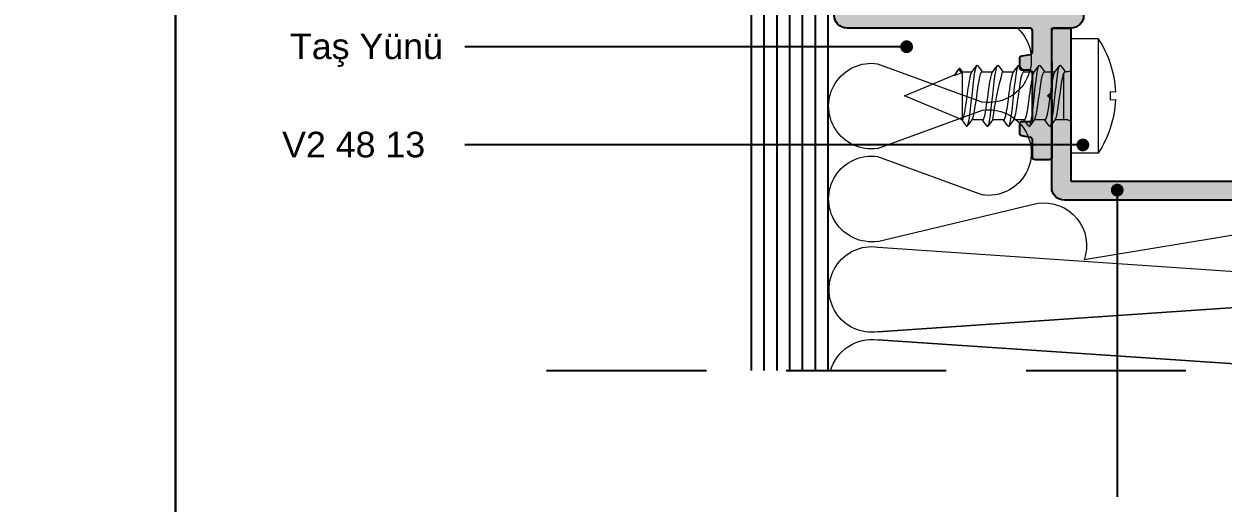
# Model space of a CAD drawing. Header units: millimetres. Extents: x 12 to 3612, y 18 to 315.
# Drawn here: x 1710.6 to 1804.4, y 96 to 133.5 of the extents above; entities that cross this region are included whole.
import ezdxf

# ---------------------------------------------------------------- set-up
doc = ezdxf.new("R2010")
doc.units = ezdxf.units.MM
doc.linetypes.add('HIDDEN', pattern=[0.375, 0.25, -0.125])
doc.linetypes.add('SLD-Katı', pattern=[0])
for name, color, linetype in [('1', 11, 'Continuous'), ('Aksesuar', 7, 'Continuous'), ('antet_k', 7, 'Continuous')]:
    doc.layers.add(name, color=color, linetype=linetype)
doc.styles.get("Standard").update_dxf_attribs({"font": 'arial.ttf'})
doc.dimstyles.new('ISO-25', dxfattribs={"dimtxt": 2.5, "dimasz": 2.5, "dimexe": 1.25, "dimexo": 0.625, "dimtad": 1, "dimtxsty": 'Standard', "dimcen": 2.5, "dimadec": 0, "dimazin": 0, "dimtfac": 1, "dimtmove": 0, "dimatfit": 3, "dimfxl": 1, "dimarcsym": 0})

# ---------------------------------------------------------------- blocks, each defined once
blk = doc.blocks.new('MN50 ICV SİP. KAT. SYF.')
at = {"layer": 'antet_k', "color": 252}
blk.add_lwpolyline([(196.737, 36.054), (196.737, 333.054), (406.737, 333.054), (406.737, 36.054)], close=True, dxfattribs=at)
blk = doc.blocks.new('09-3100')
at = {"ltscale": 10}
h = blk.add_hatch(color=252, dxfattribs=at)
h.paths.add_polyline_path([(-11.344, 92.304), (-11.344, 96.204, 0.414214), (-12.344, 97.204), (-33.544, 97.204, 0.414214), (-34.544, 96.204), (-34.544, 94.903, -0.414214), (-34.744, 94.703), (-39.544, 94.704), (-39.844, 94.404), (-40.144, 94.704), (-44.644, 94.704, 0.414214), (-44.844, 94.504), (-44.844, 93.404, 0.414214), (-44.644, 93.204), (-43.288, 93.204, -0.36397), (-43.091, 93.038), (-42.973, 92.369, 0.36397), (-42.776, 92.204), (-42.044, 92.204, 0.414214), (-41.844, 92.404), (-41.844, 93.004, -0.414214), (-41.644, 93.204), (-38.044, 93.204, -0.414214), (-37.844, 93.004), (-37.844, 92.404, 0.414214), (-37.644, 92.204), (-36.911, 92.204, 0.36397), (-36.714, 92.369), (-36.596, 93.038, -0.36397), (-36.399, 93.204), (-34.744, 93.204, -0.414214), (-34.544, 93.004), (-34.544, 78.704, 0.414214), (-33.544, 77.704), (-33.49, 77.704, 0.267949), (-33.317, 77.804, -0.57735), (-32.97, 77.804, 0.267949), (-32.797, 77.704), (-32.29, 77.704, 0.267949), (-32.117, 77.804, -0.57735), (-31.77, 77.804, 0.267949), (-31.597, 77.704), (-31.09, 77.704, 0.267949), (-30.917, 77.804, -0.57735), (-30.57, 77.804, 0.267949), (-30.397, 77.704), (-29.89, 77.704, 0.267949), (-29.717, 77.804, -0.57735), (-29.37, 77.804, 0.267949), (-29.197, 77.704), (-28.69, 77.704, 0.267949), (-28.517, 77.804, -0.57735), (-28.17, 77.804, 0.267949), (-27.997, 77.704), (-26.544, 77.704, 0.414214), (-25.544, 78.704), (-25.544, 83.204), (-20.437, 83.204), (-17.429, 83.204), (-11.144, 83.204), (-11.144, 84.304), (-24.744, 84.304, -0.414214), (-25.144, 84.704), (-25.144, 90.904, -0.414214), (-24.744, 91.304), (-12.344, 91.304, 0.414214)])
h.paths.add_polyline_path([(-27.344, 79.304), (-27.344, 92.045, -0.198912), (-27.197, 92.398), (-24.99, 94.606, 0.198912), (-24.844, 94.959), (-24.844, 95.104, 0.414214), (-25.344, 95.604), (-32.944, 95.604), (-32.944, 79.304)], flags=16)
h.paths.add_polyline_path([(-23.244, 92.904), (-12.944, 92.904), (-12.944, 95.604), (-23.244, 95.604)], flags=16)
at = {"color": 252, "ltscale": 10}
blk.add_lwpolyline([(-34.744, 94.703), (-39.544, 94.704), (-39.844, 94.404), (-40.144, 94.704), (-44.644, 94.704, 0.414214), (-44.844, 94.504), (-44.844, 93.404, 0.414214), (-44.644, 93.204), (-43.288, 93.204, -0.36397), (-43.091, 93.038), (-42.973, 92.369, 0.36397), (-42.776, 92.204), (-42.044, 92.204, 0.414214), (-41.844, 92.404), (-41.844, 93.004, -0.414214), (-41.644, 93.204), (-38.044, 93.204, -0.414214), (-37.844, 93.004), (-37.844, 92.404, 0.414214), (-37.644, 92.204), (-36.911, 92.204, 0.36397), (-36.714, 92.369), (-36.596, 93.038, -0.36397), (-36.399, 93.204), (-34.744, 93.204, -0.414214), (-34.544, 93.004), (-34.544, 78.704, 0.414214), (-33.544, 77.704), (-33.49, 77.704, 0.267949), (-33.317, 77.804, -0.57735), (-32.97, 77.804, 0.267949), (-32.797, 77.704), (-32.29, 77.704, 0.267949), (-32.117, 77.804, -0.57735), (-31.77, 77.804, 0.267949), (-31.597, 77.704), (-31.09, 77.704, 0.267949), (-30.917, 77.804, -0.57735), (-30.57, 77.804, 0.267949), (-30.397, 77.704), (-29.89, 77.704, 0.267949), (-29.717, 77.804, -0.57735), (-29.37, 77.804, 0.267949), (-29.197, 77.704), (-28.69, 77.704, 0.267949), (-28.517, 77.804, -0.57735), (-28.17, 77.804, 0.267949), (-27.997, 77.704), (-26.544, 77.704, 0.414214), (-25.544, 78.704), (-25.544, 83.204), (-20.437, 83.204), (-17.429, 83.204), (-11.144, 83.204), (-11.144, 84.304), (-24.744, 84.304, -0.414214), (-25.144, 84.704), (-25.144, 90.904, -0.414214), (-24.744, 91.304), (-12.344, 91.304, 0.414214), (-11.344, 92.304), (-11.344, 96.204, 0.414214), (-12.344, 97.204), (-33.544, 97.204, 0.414214), (-34.544, 96.204), (-34.544, 94.903, -0.414214), (-34.744, 94.703)], format="xyb", dxfattribs=at)
blk.add_lwpolyline([(-27.344, 79.304), (-27.344, 92.045, -0.198912), (-27.197, 92.398), (-24.99, 94.606, 0.198912), (-24.844, 94.959), (-24.844, 95.104, 0.414214), (-25.344, 95.604), (-32.944, 95.604), (-32.944, 79.304)], format="xyb", close=True, dxfattribs=at)
blk.add_lwpolyline([(-23.244, 92.904), (-12.944, 92.904), (-12.944, 95.604), (-23.244, 95.604)], close=True, dxfattribs=at)
blk = doc.blocks.new('CAM (SP)')
at = {"layer": 'Aksesuar', "color": 143}
for p, q in [((-155.93, 108.948), (-205.93, 108.948)), ((-155.93, 102.948), (-155.93, 108.948)), ((-155.93, 107.948), (-205.93, 107.948)), ((-155.93, 106.948), (-205.93, 106.948)), ((-155.93, 105.948), (-205.93, 105.948)), ((-155.93, 104.948), (-205.93, 104.948)), ((-155.93, 103.948), (-205.93, 103.948)), ((-155.93, 102.948), (-205.93, 102.948))]:
    blk.add_line(p, q, dxfattribs=at)
blk = doc.blocks.new('TAŞ Y.1')
at = {"layer": '1', "color": 0, "linetype": 'ByBlock', "lineweight": 0}
for p, q in [((-202.903, 112.36), (-199.894, 156.387)), ((-199.894, 156.387), (-202.903, 112.36)), ((-196.261, 112.36), (-199.271, 156.391)), ((-192.628, 156.387), (-197.272, 128.481)), ((-203.526, 112.36), (-205.93, 147.93)), ((-205.93, 147.93), (-203.526, 112.36)), ((-195.819, 112.332), (-192.824, 124.856)), ((-189.177, 112.332), (-192.187, 120.542)), ((-188.554, 112.332), (-185.544, 120.542)), ((-181.912, 112.332), (-184.921, 120.542))]:
    blk.add_line(p, q, dxfattribs=at)
for centre, start, end in [((-203.215, 156.854), 352, 144.06874), ((-195.949, 156.854), 352, 188), ((-195.949, 156.854), 352, 188), ((-196.145, 125.323), 352, 109.64508), ((-196.145, 125.323), 352, 109.64508), ((-188.865, 121.004), 352, 188), ((-188.865, 121.004), 352, 188), ((-181.6, 121.004), 42.55337, 188), ((-206.847, 111.893), 285.87603, 8), ((-199.582, 111.893), 172, 8), ((-192.498, 111.865), 172, 8), ((-185.233, 111.865), 172, 8)]:
    blk.add_arc(centre, 3.353, start, end, dxfattribs=at)
blk = doc.blocks.new('ALM. LEVHA')
blk.add_hatch(color=251).paths.add_polyline_path([(-72.63, 116.018), (-72.63, 148.283, 0.414214), (-73.63, 149.283), (-87.464, 149.283), (-87.464, 147.783), (-74.13, 147.783), (-74.13, 115.498, 0.414214), (-73.13, 114.498), (-60.664, 114.498), (-60.664, 115.998), (-72.61, 115.998, -0.414214)])
blk.add_lwpolyline([(-60.664, 114.498), (-60.664, 115.998), (-72.61, 115.998, -0.414214), (-72.63, 116.018), (-72.63, 148.283, 0.414214), (-73.63, 149.283), (-87.464, 149.283), (-87.464, 147.783), (-74.13, 147.783), (-74.13, 115.498, 0.414214), (-73.13, 114.498)], format="xyb", close=True)
blk = doc.blocks.new('V2 48 13')
at = {"color": 0, "linetype": 'SLD-Katı', "lineweight": 15}
for p, q in [((-30.842, 107.72), (-32.479, 103.804)), ((-28.964, 103.227), (-30.842, 107.72)), ((-32.986, 103.433), (-32.994, 103.426)), ((-32.975, 103.4), (-32.729, 103.22)), ((-32.633, 103.688), (-32.94, 103.466)), ((-32.41, 103.853), (-32.912, 103.48)), ((-32.912, 103.48), (-32.639, 103.28)), ((-32.717, 103.236), (-32.72, 103.227)), ((-32.72, 103.227), (-32.72, 102.442)), ((-32.72, 103.227), (-28.964, 103.227)), ((-32.639, 103.28), (-32.41, 103.853)), ((-32.474, 103.806), (-32.476, 103.803)), ((-28.443, 102.854), (-28.964, 103.227)), ((-28.964, 101.609), (-28.964, 102.466)), ((-32.72, 101.672), (-32.72, 100.824)), ((-28.964, 99.992), (-28.964, 100.84)), ((-32.72, 100.055), (-32.72, 99.183)), ((-28.964, 98.35), (-28.964, 99.198)), ((-32.72, 98.413), (-32.72, 97.566)), ((-28.964, 96.733), (-28.964, 97.581)), ((-32.72, 96.796), (-32.72, 95.948)), ((-28.964, 94.944), (-28.964, 95.963)), ((-35.335, 94.72), (-35.335, 92.593)), ((-35.335, 94.72), (-26.349, 94.72)), ((-32.567, 95.282), (-32.72, 95.154)), ((-32.72, 94.944), (-32.72, 95.154)), ((-32.567, 95.282), (-28.964, 95.282)), ((-26.349, 92.593), (-26.349, 94.72)), ((-35.335, 92.593), (-26.349, 92.593)), ((-33.381, 91.639), (-33.377, 91.644)), ((-31.139, 91.241), (-31.147, 91.644)), ((-30.538, 91.644), (-30.546, 91.241)), ((-28.308, 91.644), (-28.304, 91.639))]:
    blk.add_line(p, q, dxfattribs=at)
at = {"color": 0, "linetype": 'SLD-Katı', "lineweight": 15, "flags": 128}
for points in [[(-32.967, 103.4), (-32.988, 103.41), (-32.985, 103.442), (-32.912, 103.48)], [(-32.713, 103.235), (-32.701, 103.251), (-32.639, 103.28)], [(-28.964, 103.227), (-28.972, 103.204), (-29.005, 103.174), (-29.077, 103.137), (-29.172, 103.104), (-29.218, 103.091), (-29.259, 103.08), (-29.315, 103.067), (-29.388, 103.051), (-29.446, 103.039), (-29.502, 103.027), (-29.557, 103.017), (-29.609, 103.007), (-29.682, 102.994), (-29.818, 102.971), (-29.934, 102.952), (-30.023, 102.938), (-30.083, 102.929), (-30.147, 102.92), (-30.278, 102.901), (-30.412, 102.883), (-30.827, 102.824), (-31.038, 102.795), (-31.235, 102.768), (-31.443, 102.739), (-31.65, 102.708), (-31.997, 102.652), (-32.156, 102.622), (-32.3, 102.593), (-32.394, 102.572), (-32.465, 102.554), (-32.517, 102.539), (-32.547, 102.53), (-32.577, 102.519), (-32.612, 102.506), (-32.658, 102.484), (-32.67, 102.478), (-32.676, 102.474), (-32.689, 102.465), (-32.691, 102.463)], [(-28.443, 102.854), (-28.503, 102.796), (-28.683, 102.737), (-28.968, 102.681), (-29.35, 102.622), (-29.81, 102.563), (-30.314, 102.507), (-30.852, 102.448), (-31.389, 102.39), (-31.893, 102.333), (-32.35, 102.274), (-32.729, 102.216), (-33.01, 102.159), (-33.186, 102.1), (-33.242, 102.043), (-33.206, 102.011)], [(-32.691, 102.463), (-32.955, 102.271), (-33.219, 102.08)], [(-29.06, 102.403), (-29.152, 102.364), (-29.375, 102.308), (-29.674, 102.249), (-30.034, 102.191), (-30.429, 102.134), (-30.85, 102.075), (-31.27, 102.017), (-31.664, 101.96), (-32.022, 101.901), (-32.319, 101.843), (-32.539, 101.787), (-32.677, 101.727), (-32.719, 101.672)], [(-29.05, 102.403), (-28.795, 102.592), (-28.539, 102.781)], [(-28.481, 101.274), (-28.443, 101.232), (-28.512, 101.175), (-28.7, 101.116), (-28.993, 101.059), (-29.381, 101.001), (-29.845, 100.942), (-30.353, 100.885), (-30.892, 100.827), (-31.427, 100.768), (-31.928, 100.712), (-32.381, 100.653), (-32.752, 100.595), (-33.027, 100.538), (-33.194, 100.479), (-33.241, 100.422), (-33.204, 100.392)], [(-33.221, 102.012), (-32.955, 101.819), (-32.72, 101.648)], [(-28.967, 101.609), (-28.971, 101.587), (-28.998, 101.56), (-29.124, 101.502), (-29.177, 101.485), (-29.236, 101.469), (-29.3, 101.453), (-29.392, 101.432), (-29.451, 101.42), (-29.475, 101.415), (-29.53, 101.404), (-29.608, 101.39), (-29.719, 101.37), (-29.868, 101.345), (-29.878, 101.343), (-29.884, 101.342), (-29.884, 101.342), (-29.884, 101.342), (-29.884, 101.342), (-29.884, 101.342), (-29.884, 101.342), (-29.884, 101.342), (-29.884, 101.342), (-29.884, 101.342), (-29.884, 101.342), (-29.887, 101.342), (-29.895, 101.341), (-29.915, 101.337), (-30.063, 101.315), (-30.33, 101.276), (-30.413, 101.265), (-30.468, 101.257), (-30.536, 101.248), (-30.616, 101.236), (-30.71, 101.223), (-30.896, 101.197), (-31.045, 101.177), (-31.182, 101.158), (-31.318, 101.139), (-31.455, 101.12), (-31.555, 101.105), (-31.734, 101.078), (-31.948, 101.043), (-32.142, 101.008), (-32.28, 100.98), (-32.383, 100.957), (-32.488, 100.93), (-32.553, 100.91), (-32.611, 100.889), (-32.665, 100.863), (-32.685, 100.85), (-32.691, 100.846)], [(-28.469, 101.274), (-28.733, 101.465), (-28.964, 101.633)], [(-32.691, 100.846), (-32.955, 100.654), (-33.219, 100.462)], [(-33.219, 100.393), (-32.955, 100.201), (-32.72, 100.031)], [(-28.997, 100.816), (-28.733, 101.007), (-28.469, 101.199)], [(-28.472, 99.632), (-28.448, 99.579), (-28.543, 99.52), (-28.756, 99.462), (-29.07, 99.405), (-29.478, 99.346), (-29.954, 99.288), (-30.469, 99.231), (-31.011, 99.172), (-31.54, 99.115), (-32.032, 99.057), (-32.47, 98.998), (-32.82, 98.941), (-33.073, 98.883), (-33.215, 98.824), (-33.235, 98.768), (-33.205, 98.75)], [(-28.967, 99.968), (-28.97, 99.948), (-28.986, 99.929), (-28.996, 99.921), (-29.005, 99.915), (-29.03, 99.9), (-29.06, 99.885), (-29.138, 99.856), (-29.239, 99.826), (-29.3, 99.812), (-29.388, 99.792), (-29.432, 99.783), (-29.466, 99.776), (-29.545, 99.76), (-29.66, 99.739), (-29.814, 99.712), (-30.021, 99.68), (-30.2, 99.653), (-30.368, 99.63), (-30.573, 99.601), (-30.832, 99.565), (-31.081, 99.53), (-31.227, 99.51), (-31.292, 99.501), (-31.4, 99.486), (-31.626, 99.453), (-31.801, 99.426), (-31.919, 99.406), (-32.031, 99.387), (-32.119, 99.371), (-32.23, 99.349), (-32.394, 99.313), (-32.449, 99.3), (-32.492, 99.288), (-32.539, 99.274), (-32.586, 99.257), (-32.667, 99.221), (-32.686, 99.206)], [(-28.997, 99.174), (-28.734, 99.366), (-28.469, 99.558)], [(-28.469, 99.632), (-28.734, 99.824), (-28.964, 99.992)], [(-32.689, 99.206), (-32.953, 99.014), (-33.218, 98.822)], [(-33.218, 98.751), (-32.953, 98.559), (-32.72, 98.389)], [(-29.009, 99.174), (-29.043, 99.147), (-29.209, 99.089), (-29.455, 99.032), (-29.774, 98.973), (-30.147, 98.915), (-30.55, 98.858), (-30.974, 98.799), (-31.388, 98.742), (-31.774, 98.685), (-32.116, 98.625), (-32.391, 98.568), (-32.589, 98.511), (-32.699, 98.451), (-32.71, 98.413)], [(-28.472, 98.015), (-28.448, 97.961), (-28.543, 97.903), (-28.756, 97.844), (-29.07, 97.788), (-29.478, 97.729), (-29.954, 97.67), (-30.469, 97.614), (-31.011, 97.555), (-31.54, 97.497), (-32.032, 97.44), (-32.47, 97.381), (-32.82, 97.324), (-33.073, 97.266), (-33.215, 97.207), (-33.235, 97.15), (-33.205, 97.133)], [(-32.689, 97.589), (-32.953, 97.396), (-33.218, 97.204)], [(-29.009, 97.557), (-29.043, 97.53), (-29.209, 97.471), (-29.455, 97.415), (-29.774, 97.356), (-30.147, 97.298), (-30.55, 97.241), (-30.974, 97.182), (-31.388, 97.124), (-31.774, 97.067), (-32.116, 97.008), (-32.391, 96.951), (-32.589, 96.893), (-32.699, 96.834), (-32.71, 96.796)], [(-28.967, 98.35), (-28.97, 98.331), (-28.986, 98.312), (-28.996, 98.303), (-29.005, 98.297), (-29.03, 98.282), (-29.06, 98.268), (-29.138, 98.238), (-29.239, 98.209), (-29.3, 98.194), (-29.388, 98.174), (-29.432, 98.165), (-29.466, 98.158), (-29.545, 98.143), (-29.66, 98.122), (-29.814, 98.095), (-30.021, 98.062), (-30.2, 98.036), (-30.368, 98.012), (-30.573, 97.984), (-30.832, 97.948), (-31.081, 97.913), (-31.227, 97.892), (-31.292, 97.883), (-31.4, 97.868), (-31.626, 97.836), (-31.801, 97.808), (-31.919, 97.789), (-32.031, 97.769), (-32.119, 97.753), (-32.23, 97.732), (-32.394, 97.696), (-32.449, 97.682), (-32.492, 97.67), (-32.539, 97.656), (-32.586, 97.64), (-32.667, 97.603), (-32.686, 97.588)], [(-28.997, 97.557), (-28.734, 97.748), (-28.469, 97.94)], [(-28.469, 98.015), (-28.734, 98.207), (-28.964, 98.374)], [(-33.218, 97.133), (-32.953, 96.941), (-32.72, 96.772)], [(-28.967, 96.733), (-28.97, 96.713), (-28.986, 96.694), (-28.996, 96.686), (-29.005, 96.68), (-29.03, 96.665), (-29.06, 96.65), (-29.138, 96.621), (-29.239, 96.591), (-29.3, 96.577), (-29.388, 96.557), (-29.432, 96.548), (-29.466, 96.541), (-29.545, 96.525), (-29.66, 96.504), (-29.814, 96.477), (-30.021, 96.445), (-30.2, 96.418), (-30.368, 96.395), (-30.573, 96.366), (-30.832, 96.33), (-31.081, 96.295), (-31.227, 96.275), (-31.292, 96.266), (-31.4, 96.251), (-31.626, 96.218), (-31.801, 96.191), (-31.919, 96.171), (-32.031, 96.152), (-32.119, 96.136), (-32.23, 96.114), (-32.394, 96.078), (-32.449, 96.065), (-32.492, 96.053), (-32.539, 96.039), (-32.586, 96.022), (-32.667, 95.986), (-32.686, 95.971)], [(-28.469, 96.397), (-28.734, 96.589), (-28.964, 96.757)], [(-28.472, 96.397), (-28.448, 96.344), (-28.543, 96.285), (-28.756, 96.226), (-29.07, 96.17), (-29.478, 96.111), (-29.954, 96.053), (-30.469, 95.996), (-31.011, 95.937), (-31.54, 95.88), (-32.032, 95.822), (-32.47, 95.763), (-32.82, 95.706), (-33.073, 95.648), (-33.215, 95.589), (-33.235, 95.533), (-33.205, 95.515)], [(-32.689, 95.971), (-32.953, 95.779), (-33.218, 95.587)], [(-28.997, 95.939), (-29.043, 95.912), (-29.209, 95.854), (-29.455, 95.797), (-29.774, 95.738), (-30.147, 95.68), (-30.55, 95.623), (-30.974, 95.564), (-31.388, 95.507), (-31.774, 95.45), (-32.116, 95.39), (-32.391, 95.333), (-32.567, 95.282)], [(-28.997, 95.939), (-28.734, 96.131), (-28.469, 96.323)], [(-33.218, 95.516), (-32.953, 95.324), (-32.72, 95.154)]]:
    blk.add_lwpolyline(points, dxfattribs=at)
at = {"color": 0, "linetype": 'SLD-Katı', "lineweight": 15}
for centre, radius, start, end in [((-25.854, 76.023), 24.992, 97.24383, 105.936), ((-32.945, 94.944), 0.225, 270, 0), ((-28.74, 94.944), 0.225, 180, 270), ((-30.842, 99.318), 8.088, 236.25101, 251.70763), ((-30.842, 99.318), 8.088, 288.29237, 303.74899), ((-30.842, 99.312), 8.076, 251.71055, 267.89437), ((-30.842, 101.41), 9.771, 268.2145, 271.7855), ((-30.842, 99.312), 8.076, 272.10563, 288.28945)]:
    blk.add_arc(centre, radius, start, end, dxfattribs=at)

msp = doc.modelspace()

# ---------------------------------------------------------------- linework, layer by layer
at = {"linetype": 'HIDDEN', "ltscale": 50}
msp.add_line((1751.473, 106.379), (1835.198, 106.379), dxfattribs=at)

# ---------------------------------------------------------------- block references
for p in [(1315.735, -18.174), (1525.735, -18.174)]:
    msp.add_blockref('MN50 ICV SİP. KAT. SYF.', p)
at = {"xscale": -1}
for name, p, rotation in [('09-3100', (1696.269, 167.723), 270), ('CAM (SP)', (1664.524, 312.309), 270), ('TAŞ Y.1', (1665.024, 312.309), 270), ('ALM. LEVHA', (1676.475, 193.843), 270), ('V2 48 13', (1887.192, 97.037), 89.99999999999977)]:
    msp.add_blockref(name, p, dxfattribs=dict(at, rotation=rotation))

# ---------------------------------------------------------------- texts
at = {"color": 0, "ltscale": 0.5, "char_height": 2, "width": 17.3969, "attachment_point": 1}
for s, insert in [('{\\pxqc;\\fArial|b0|i0|c162|p34;Taş Yünü}', (1728.697, 132.758)), ('{\\pxqc;\\fArial|b0|i0|c162|p34;V2 48 13}', (1727.697, 125.069))]:
    msp.add_mtext(s, dxfattribs=dict(at, insert=insert))

# ---------------------------------------------------------------- leaders
at = {"color": 0, "ltscale": 0.5}
for points in [[(1796.489, 145.601), (1816, 126.692)], [(1779.632, 131.724), (1745.094, 131.724)], [(1793.413, 124.036), (1745.094, 124.036)], [(1796.099, 120.503), (1796.099, 96.505)]]:
    msp.add_leader(points, dimstyle='ISO-25', override={"dimscale": 2, "dimasz": 0.5, "dimclre": 140, "dimldrblk": 'Dot'}, dxfattribs=at)

doc.saveas('drawing.dxf')
